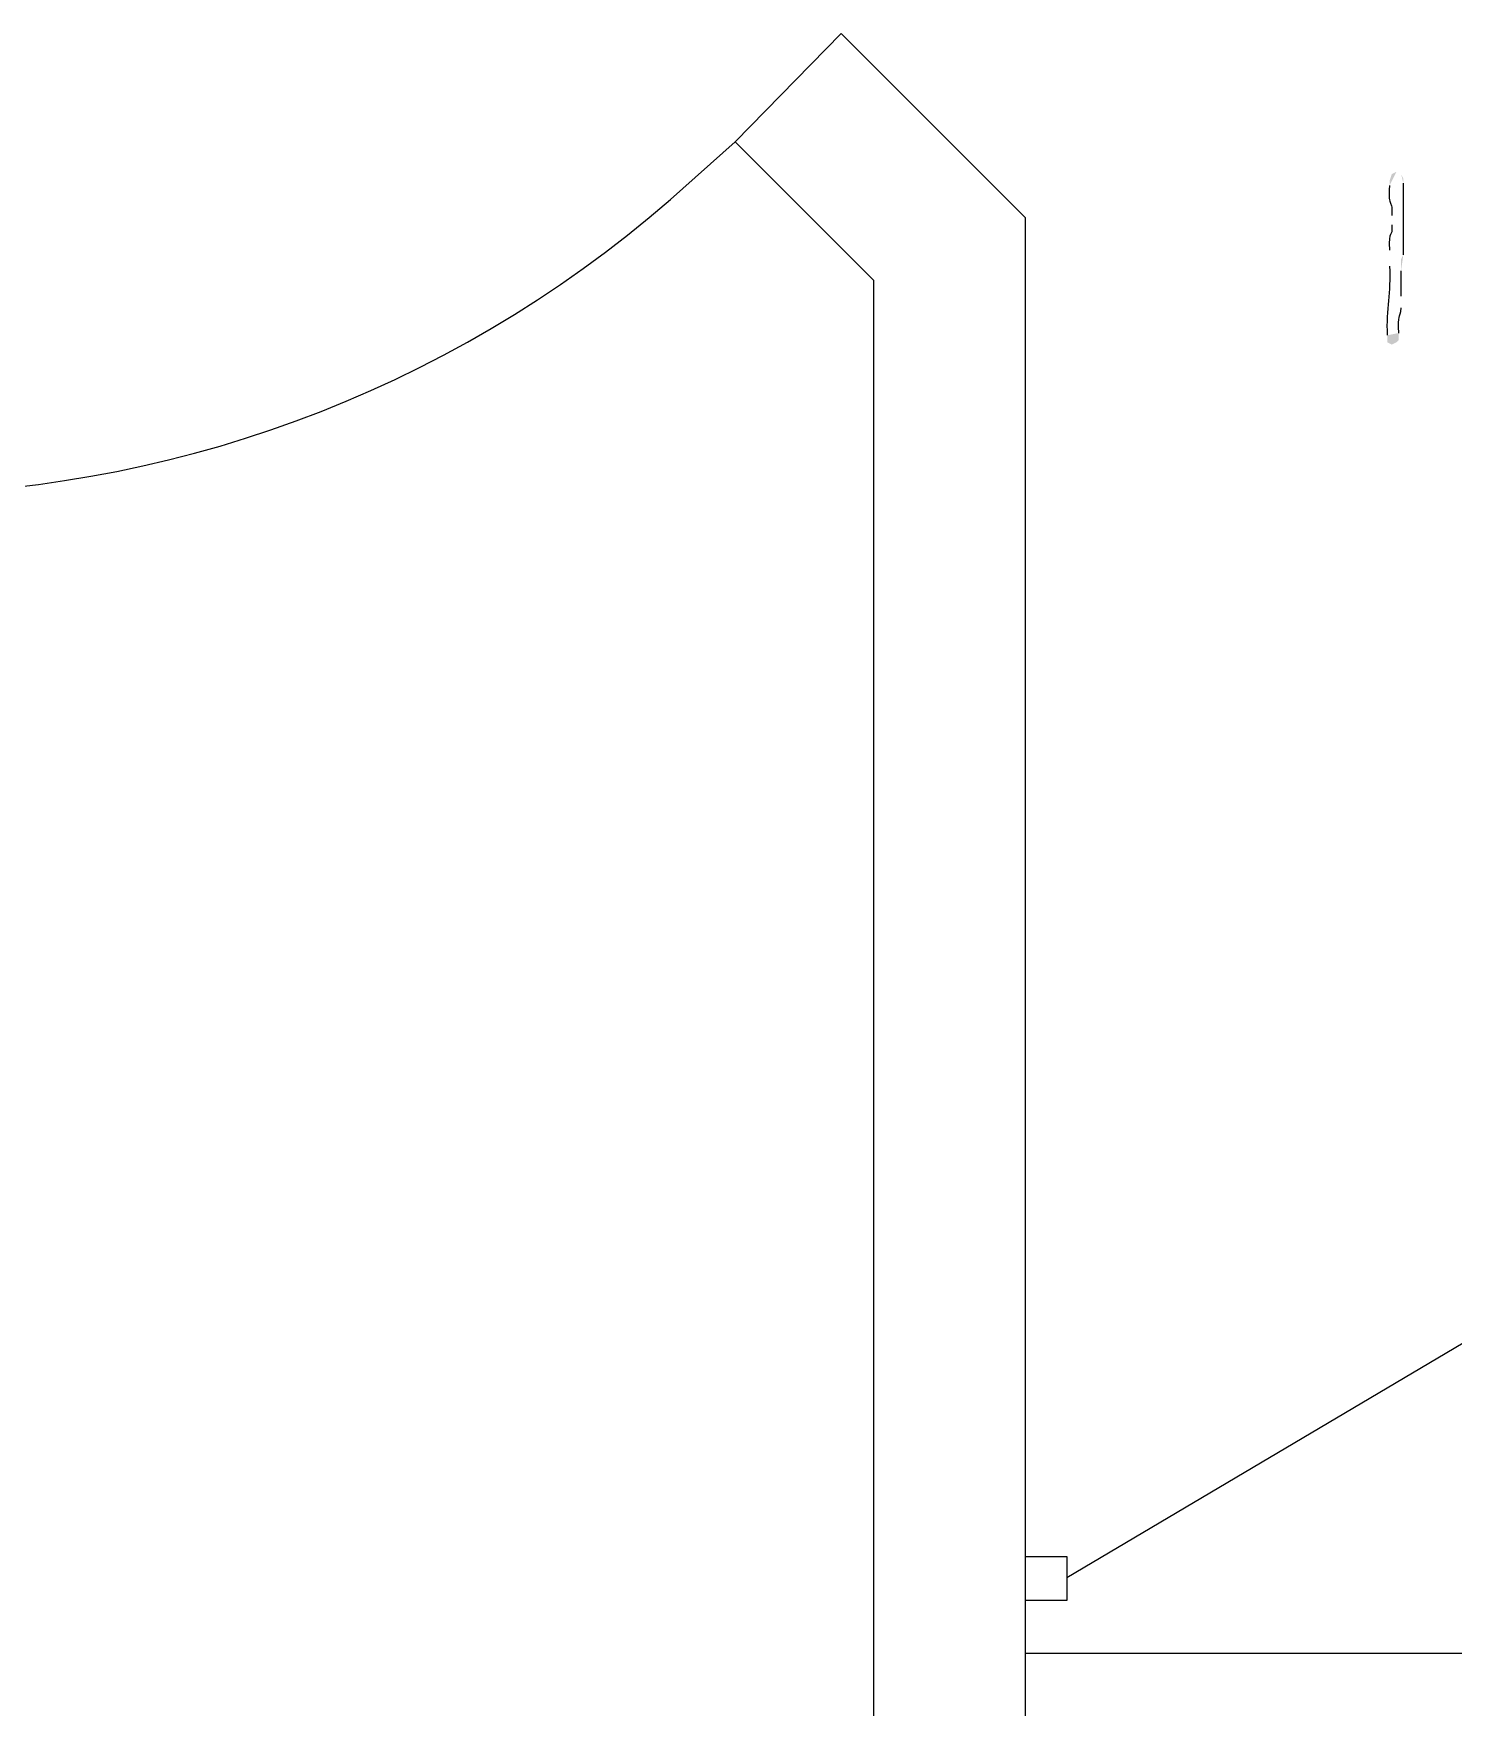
# Model space of a CAD drawing. Header units: inches. Extents: x -167 to 6071, y -6287 to -2731.
# Drawn here: x 1001.48 to 1034.34, y -5935.32 to -5896.58 of the extents above; entities that cross this region are included whole.
import ezdxf

# ---------------------------------------------------------------- set-up
doc = ezdxf.new("R2010")
doc.units = ezdxf.units.IN
doc.header["$LTSCALE"] = 96
doc.header["$MEASUREMENT"] = 0
doc.layers.add('PDF_Geometry', color=7, linetype='Continuous', true_color=0x4a4a4a)
doc.layers.add('PDF_Solid Fills', color=7, linetype='Continuous')

msp = doc.modelspace()

# ---------------------------------------------------------------- hatches: boundary and pattern name
at = {"layer": 'PDF_Solid Fills', "transparency": 33554559}
h = msp.add_hatch(color=256, dxfattribs=at)
h.paths.add_polyline_path([(1033.023, -5899.775), (1032.917, -5899.829), (1032.863, -5899.989), (1032.863, -5900.095)], flags=0)
h.paths.add_polyline_path([(1032.917, -5900.789), (1032.917, -5901.002)], flags=0)
h.paths.add_polyline_path([(1032.863, -5901.589), (1032.863, -5901.962)], flags=0)
h.paths.add_polyline_path([(1032.81, -5903.562), (1032.81, -5903.722), (1032.917, -5903.775), (1033.023, -5903.722), (1033.077, -5903.669), (1033.077, -5903.509)], flags=0)
h.paths.add_polyline_path([(1033.13, -5902.922), (1033.13, -5902.655)], flags=0)
h.paths.add_polyline_path([(1033.13, -5902.069), (1033.13, -5901.802), (1033.183, -5901.695)], flags=0)
h.paths.add_polyline_path([(1033.183, -5900.042), (1033.183, -5899.935), (1033.13, -5899.829)], flags=0)

# ---------------------------------------------------------------- linework, layer by layer
at = {"layer": 'PDF_Geometry', "color": 7}
msp.add_lwpolyline([(1024.437, -5994.069), (1024.437, -5900.842), (1020.17, -5896.575), (1017.717, -5899.082), (1020.917, -5902.282), (1020.917, -6048.575)], dxfattribs=at)
at = {"layer": 'PDF_Geometry'}
msp.add_lwpolyline([(978.143, -5899.082), (979.637, -5900.415, 0.373797), (1016.223, -5900.415), (1017.717, -5899.082)], format="xyb", dxfattribs=at)
for points in [[(1025.397, -5932.309), (1054.677, -5914.975)], [(1060.437, -5934.069), (1024.437, -5934.069)]]:
    msp.add_lwpolyline(points, dxfattribs=at)
msp.add_lwpolyline([(1025.397, -5932.842), (1024.437, -5932.842), (1024.437, -5931.829), (1025.397, -5931.829)], close=True, dxfattribs=at)
for points in [[(1032.863, -5900.095), (1032.824, -5900.657), (1032.942, -5900.392), (1032.917, -5900.789)], [(1033.183, -5901.695), (1033.183, -5901.144), (1033.183, -5900.593), (1033.183, -5900.042)], [(1032.917, -5901.002), (1032.938, -5901.339), (1032.832, -5901.074), (1032.863, -5901.589)], [(1032.863, -5901.962), (1032.897, -5902.584), (1032.775, -5902.935), (1032.81, -5903.562)], [(1033.13, -5902.655), (1033.13, -5902.46), (1033.13, -5902.264), (1033.13, -5902.069)], [(1033.077, -5903.509), (1033.047, -5903.05), (1033.112, -5903.203), (1033.13, -5902.922)]]:
    msp.add_open_spline(points, degree=3, dxfattribs=at)

doc.saveas('drawing.dxf')
